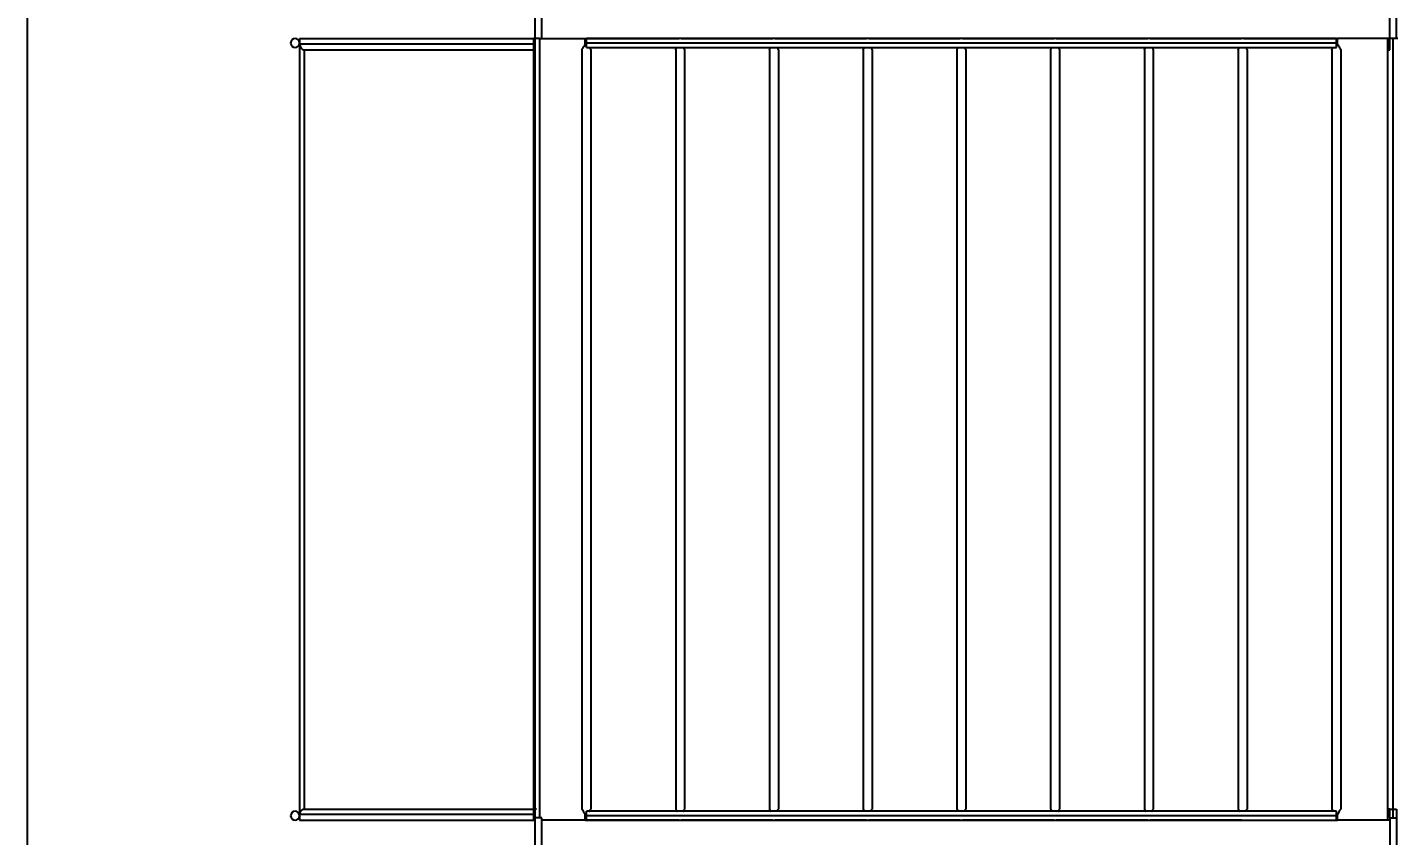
# Model space of a CAD drawing. Header units: millimetres. Extents: x -507 to 594, y -6 to 528.
# Drawn here: x 176.3 to 299, y 270.2 to 342.6 of the extents above; entities that cross this region are included whole.
import ezdxf

# ---------------------------------------------------------------- set-up
doc = ezdxf.new("R2010")
doc.units = ezdxf.units.MM
doc.layers.add('FORMAT', color=7, linetype='Continuous')
doc.styles.add('SLDTEXTSTYLE2', font='TXT', dxfattribs={"width": 0.75})
doc.dimstyles.new('SLDDIMSTYLE0', dxfattribs={"dimtxt": 3.5, "dimasz": 3.302, "dimexe": 0, "dimexo": 0.0625, "dimgap": 0.875, "dimtad": 1, "dimdec": 0, "dimlfac": 10, "dimrnd": 1e-09, "dimzin": 12, "dimdsep": 46, "dimtxsty": 'SLDTEXTSTYLE2', "dimsah": 1, "dimcen": 0.09, "dimadec": 0, "dimazin": 3, "dimtfac": 1, "dimtdec": 0, "dimtofl": 0, "dimtmove": 0, "dimatfit": 3, "dimfxl": 0, "dimfrac": 2, "dimtolj": 1, "dimtzin": 12, "dimarcsym": 0})

# ---------------------------------------------------------------- blocks, each defined once
blk = doc.blocks.new('_D')
at = {"layer": 'FORMAT'}
for p, q in [((176.29, 220.04), (176.29, 383.56)), ((327.19, 254.21), (327.19, 383.56)), ((176.29, 382.56), (327.19, 382.56))]:
    blk.add_line(p, q, dxfattribs=at)
for points in [[(176.29, 382.56), (179.59, 382.05), (179.59, 383.07)], [(327.19, 382.56), (323.89, 383.07), (323.89, 382.05)]]:
    blk.add_solid(points, dxfattribs=at)
at = {"layer": 'FORMAT', "char_height": 3.5, "attachment_point": 1, "style": 'SLDTEXTSTYLE2'}
for s, insert in [('1519', (246.57, 392.63)), ('hors tout avec filtre / overall with filter', (209.66, 387.07))]:
    blk.add_mtext(s, dxfattribs=dict(at, insert=insert))

msp = doc.modelspace()

# ---------------------------------------------------------------- linework, layer by layer
at = {"color": 7, "linetype": 'Continuous', "lineweight": 25}
for p, q in [((221.7802, 341.5617), (221.7802, 346.3117)), ((222.3802, 341.5617), (222.3802, 346.3117)), ((298.3802, 340.5617), (298.3802, 346.3117)), ((298.9802, 341.5617), (298.9802, 346.3117)), ((200.6802, 341.5617), (200.6802, 271.5617)), ((200.6802, 341.5617), (200.6929, 341.5617)), ((200.6929, 341.0617), (200.6929, 341.5617)), ((200.6929, 341.5617), (221.6802, 341.5617)), ((221.6802, 271.5617), (221.6802, 341.5617)), ((221.7802, 341.5617), (221.6802, 341.5617)), ((221.7802, 272.5617), (221.7802, 341.5617)), ((222.1802, 341.5617), (221.7802, 341.5617)), ((222.1802, 341.5617), (226.2802, 341.5617)), ((226.2802, 341.0617), (226.2802, 341.5617)), ((226.2802, 341.5617), (226.3802, 341.5617)), ((293.5802, 341.5617), (226.3802, 341.5617)), ((226.3802, 341.1617), (226.3802, 341.5617)), ((226.3802, 340.7617), (226.3802, 341.1617)), ((293.5802, 341.1617), (226.3802, 341.1617)), ((226.4802, 341.5617), (234.6802, 341.5617)), ((234.8802, 341.5617), (243.0802, 341.5617)), ((243.2802, 341.5617), (251.4802, 341.5617)), ((251.6802, 341.5617), (259.8802, 341.5617)), ((260.0802, 341.5617), (268.2802, 341.5617)), ((268.4802, 341.5617), (276.6802, 341.5617)), ((276.8802, 341.5617), (285.0802, 341.5617)), ((285.2802, 341.5617), (293.4802, 341.5617)), ((293.5802, 341.1617), (293.5802, 341.5617)), ((293.5802, 341.5617), (293.6802, 341.5617)), ((293.5802, 340.7617), (293.5802, 341.1617)), ((293.6802, 341.0617), (293.6802, 341.5617)), ((298.1802, 341.5617), (293.6802, 341.5617)), ((298.1802, 271.5617), (298.1802, 341.5617)), ((298.6802, 341.5617), (298.1802, 341.5617)), ((299.0802, 341.5617), (298.6802, 341.5617)), ((221.6802, 341.0617), (200.6929, 341.0617)), ((201.0802, 340.5617), (221.6802, 340.5617)), ((201.0802, 340.5617), (201.0802, 272.5617)), ((225.9802, 340.5617), (225.9802, 272.5617)), ((226.3802, 340.7617), (293.5802, 340.7617)), ((226.7802, 340.5617), (226.7802, 272.5617)), ((234.3802, 340.5617), (234.3802, 272.5617)), ((235.1802, 340.5617), (235.1802, 272.5617)), ((242.7802, 340.5617), (242.7802, 272.5617)), ((243.5802, 340.5617), (243.5802, 272.5617)), ((251.1802, 340.5617), (251.1802, 272.5617)), ((251.9802, 340.5617), (251.9802, 272.5617)), ((259.5802, 340.5617), (259.5802, 272.5617)), ((260.3802, 340.5617), (260.3802, 272.5617)), ((267.9802, 340.5617), (267.9802, 272.5617)), ((268.7802, 340.5617), (268.7802, 272.5617)), ((276.3802, 340.5617), (276.3802, 272.5617)), ((277.1802, 340.5617), (277.1802, 272.5617)), ((284.7802, 340.5617), (284.7802, 272.5617)), ((285.5802, 340.5617), (285.5802, 272.5617)), ((293.1802, 340.5617), (293.1802, 272.5617)), ((293.9802, 340.5617), (293.9802, 272.5617)), ((298.1802, 340.5617), (298.3802, 340.5617)), ((201.0802, 272.5617), (221.6802, 272.5617)), ((221.9156, 272.5617), (221.7802, 272.5617)), ((221.7802, 271.7617), (221.7802, 272.5617)), ((298.3802, 272.5617), (298.1802, 272.5617)), ((298.3802, 271.7617), (298.3802, 272.5617)), ((298.3802, 272.5617), (298.9802, 272.5617)), ((298.9802, 272.5617), (298.9802, 271.7617)), ((200.6802, 271.5617), (200.6929, 271.5617)), ((221.6802, 272.0617), (200.6929, 272.0617)), ((200.6929, 271.5617), (200.6929, 272.0617)), ((200.6929, 271.5617), (221.6802, 271.5617)), ((221.7802, 271.5617), (221.6802, 271.5617)), ((221.7802, 268.7617), (221.7802, 271.7617)), ((222.3802, 271.7617), (221.7802, 271.7617)), ((222.3802, 268.7617), (222.3802, 271.7617)), ((226.2802, 271.5617), (222.3802, 271.5617)), ((226.2802, 271.5617), (226.2802, 272.0617)), ((226.2802, 271.5617), (226.3802, 271.5617)), ((293.5802, 272.3617), (226.3802, 272.3617)), ((226.3802, 271.9617), (226.3802, 272.3617)), ((293.5802, 271.9617), (226.3802, 271.9617)), ((226.3802, 271.5617), (226.3802, 271.9617)), ((226.3802, 271.5617), (293.5802, 271.5617)), ((234.6802, 271.5617), (226.4802, 271.5617)), ((243.0802, 271.5617), (234.8802, 271.5617)), ((251.4802, 271.5617), (243.2802, 271.5617)), ((259.8802, 271.5617), (251.6802, 271.5617)), ((268.2802, 271.5617), (260.0802, 271.5617)), ((276.6802, 271.5617), (268.4802, 271.5617)), ((285.0802, 271.5617), (276.8802, 271.5617)), ((293.5802, 271.9617), (293.5802, 272.3617)), ((293.5802, 271.5617), (293.5802, 271.9617)), ((293.5802, 271.5617), (293.6802, 271.5617)), ((293.6802, 271.5617), (293.6802, 272.0617)), ((298.1802, 271.5617), (293.6802, 271.5617)), ((298.3802, 271.5617), (298.1802, 271.5617)), ((298.3802, 271.7617), (298.3802, 268.7617)), ((298.3802, 271.7617), (298.9802, 271.7617)), ((298.9802, 271.7617), (298.9802, 268.7617))]:
    msp.add_line(p, q, dxfattribs=at)
at = {"color": 8, "linetype": 'Continuous', "lineweight": 25}
for p, q in [((222.1802, 341.5617), (222.1802, 271.7617)), ((298.6802, 271.7617), (298.6802, 341.5617))]:
    msp.add_line(p, q, dxfattribs=at)
at = {"color": 7, "linetype": 'Continuous', "lineweight": 25}
for centre, start, end in [((200.2802, 341.1617), 0, 180), ((200.2802, 341.1617), 180, 0), ((200.2802, 271.9617), 0, 180), ((200.2802, 271.9617), 180, 0)]:
    msp.add_arc(centre, 0.4, start, end, dxfattribs=at)
for points, knots in [([(200.6929, 341.0617), (200.7051, 341.0024), (200.7281, 340.89), (200.7909, 340.7594), (200.8563, 340.6723), (200.917, 340.6162), (200.9908, 340.5713), (201.0515, 340.5648), (201.0802, 340.5617)], [0, 0, 0, 0, 0.2798083, 0.52964097, 0.65088187, 0.75907368, 0.88597328, 1, 1, 1, 1]), ([(225.9802, 340.5617), (225.982, 340.5646), (225.9847, 340.5691), (226, 340.5947), (226.0184, 340.6253), (226.0467, 340.6725), (226.0988, 340.7593), (226.1772, 340.89), (226.2446, 341.0024), (226.2802, 341.0617)], [0, 0, 0, 0, 0.11394786, 0.17503011, 0.24123746, 0.34930555, 0.47057629, 0.72030648, 1, 1, 1, 1]), ([(226.6602, 340.7617), (226.6653, 340.7533), (226.6849, 340.7207), (226.7137, 340.6727), (226.7476, 340.6161), (226.7745, 340.5713), (226.7784, 340.5648), (226.7802, 340.5617)], [0, 0, 0, 0, 0.08184124, 0.31850811, 0.52970264, 0.77741549, 1, 1, 1, 1]), ([(234.3802, 340.5617), (234.382, 340.5646), (234.3847, 340.5691), (234.4, 340.5947), (234.4183, 340.6253), (234.4469, 340.6728), (234.4756, 340.7206), (234.4952, 340.7533), (234.5002, 340.7617)], [0, 0, 0, 0, 0.22234373, 0.34153207, 0.47072088, 0.68159158, 0.91822426, 1, 1, 1, 1]), ([(235.0602, 340.7617), (235.0653, 340.7533), (235.0849, 340.7207), (235.1137, 340.6727), (235.1476, 340.6161), (235.1745, 340.5713), (235.1784, 340.5648), (235.1802, 340.5617)], [0, 0, 0, 0, 0.08184124, 0.31850811, 0.52970264, 0.77741549, 1, 1, 1, 1]), ([(242.7802, 340.5617), (242.782, 340.5646), (242.7847, 340.5691), (242.8, 340.5947), (242.8183, 340.6253), (242.8469, 340.6728), (242.8756, 340.7206), (242.8952, 340.7533), (242.9002, 340.7617)], [0, 0, 0, 0, 0.22234373, 0.34153207, 0.47072088, 0.68159158, 0.91822426, 1, 1, 1, 1]), ([(243.4602, 340.7617), (243.4653, 340.7533), (243.4849, 340.7207), (243.5137, 340.6727), (243.5476, 340.6161), (243.5745, 340.5713), (243.5784, 340.5648), (243.5802, 340.5617)], [0, 0, 0, 0, 0.08184124, 0.31850811, 0.52970264, 0.77741549, 1, 1, 1, 1]), ([(251.1802, 340.5617), (251.182, 340.5646), (251.1847, 340.5691), (251.2, 340.5947), (251.2183, 340.6253), (251.2469, 340.6728), (251.2756, 340.7206), (251.2952, 340.7533), (251.3002, 340.7617)], [0, 0, 0, 0, 0.22234373, 0.34153207, 0.47072088, 0.68159158, 0.91822426, 1, 1, 1, 1]), ([(251.8602, 340.7617), (251.8653, 340.7533), (251.8849, 340.7207), (251.9137, 340.6727), (251.9476, 340.6161), (251.9745, 340.5713), (251.9784, 340.5648), (251.9802, 340.5617)], [0, 0, 0, 0, 0.08184124, 0.31850811, 0.52970264, 0.77741549, 1, 1, 1, 1]), ([(259.5802, 340.5617), (259.582, 340.5646), (259.5847, 340.5691), (259.6, 340.5947), (259.6183, 340.6253), (259.6469, 340.6728), (259.6756, 340.7206), (259.6952, 340.7533), (259.7002, 340.7617)], [0, 0, 0, 0, 0.22234373, 0.34153207, 0.47072088, 0.68159158, 0.91822426, 1, 1, 1, 1]), ([(260.2602, 340.7617), (260.2653, 340.7533), (260.2849, 340.7207), (260.3137, 340.6727), (260.3476, 340.6161), (260.3745, 340.5713), (260.3784, 340.5648), (260.3802, 340.5617)], [0, 0, 0, 0, 0.08184124, 0.31850811, 0.52970264, 0.77741549, 1, 1, 1, 1]), ([(267.9802, 340.5617), (267.982, 340.5646), (267.9847, 340.5691), (268, 340.5947), (268.0183, 340.6253), (268.0469, 340.6728), (268.0756, 340.7206), (268.0952, 340.7533), (268.1002, 340.7617)], [0, 0, 0, 0, 0.22234373, 0.34153207, 0.47072088, 0.68159158, 0.91822426, 1, 1, 1, 1]), ([(268.6602, 340.7617), (268.6653, 340.7533), (268.6849, 340.7207), (268.7137, 340.6727), (268.7476, 340.6161), (268.7745, 340.5713), (268.7784, 340.5648), (268.7802, 340.5617)], [0, 0, 0, 0, 0.08184124, 0.31850811, 0.52970264, 0.77741549, 1, 1, 1, 1]), ([(276.3802, 340.5617), (276.382, 340.5646), (276.3847, 340.5691), (276.4, 340.5947), (276.4183, 340.6253), (276.4469, 340.6728), (276.4756, 340.7206), (276.4952, 340.7533), (276.5002, 340.7617)], [0, 0, 0, 0, 0.22234373, 0.34153207, 0.47072088, 0.68159158, 0.91822426, 1, 1, 1, 1]), ([(277.0602, 340.7617), (277.0653, 340.7533), (277.0849, 340.7207), (277.1137, 340.6727), (277.1476, 340.6161), (277.1745, 340.5713), (277.1784, 340.5648), (277.1802, 340.5617)], [0, 0, 0, 0, 0.08184124, 0.31850811, 0.52970264, 0.77741549, 1, 1, 1, 1]), ([(284.7802, 340.5617), (284.782, 340.5646), (284.7847, 340.5691), (284.8, 340.5947), (284.8183, 340.6253), (284.8469, 340.6728), (284.8756, 340.7206), (284.8952, 340.7533), (284.9002, 340.7617)], [0, 0, 0, 0, 0.222343728, 0.341532073, 0.470720877, 0.681591576, 0.918224265, 1, 1, 1, 1]), ([(285.4602, 340.7617), (285.4653, 340.7533), (285.4849, 340.7207), (285.5137, 340.6727), (285.5476, 340.6161), (285.5745, 340.5713), (285.5784, 340.5648), (285.5802, 340.5617)], [0, 0, 0, 0, 0.08184124, 0.31850811, 0.52970264, 0.77741549, 1, 1, 1, 1]), ([(293.1802, 340.5617), (293.182, 340.5646), (293.1847, 340.5691), (293.2, 340.5947), (293.2183, 340.6253), (293.2469, 340.6728), (293.2756, 340.7206), (293.2952, 340.7533), (293.3002, 340.7617)], [0, 0, 0, 0, 0.222343728, 0.341532073, 0.470720877, 0.681591576, 0.918224265, 1, 1, 1, 1]), ([(293.6802, 341.0617), (293.7158, 341.0024), (293.7833, 340.89), (293.8616, 340.7594), (293.9138, 340.6723), (293.9475, 340.6162), (293.9745, 340.5713), (293.9784, 340.5648), (293.9802, 340.5617)], [0, 0, 0, 0, 0.2798083, 0.52964097, 0.65088187, 0.75907368, 0.88597328, 1, 1, 1, 1]), ([(200.6929, 272.0617), (200.7051, 272.1211), (200.7281, 272.2334), (200.791, 272.3645), (200.8567, 272.4514), (200.9175, 272.5077), (200.9911, 272.5519), (201.0517, 272.5586), (201.0802, 272.5617)], [0, 0, 0, 0, 0.27984187, 0.5297045, 0.65291727, 0.75915228, 0.8868169, 1, 1, 1, 1]), ([(225.9802, 272.5617), (225.982, 272.5587), (225.9847, 272.5541), (225.9999, 272.5288), (226.0182, 272.4985), (226.0465, 272.4512), (226.0985, 272.3646), (226.1772, 272.2334), (226.2446, 272.1211), (226.2802, 272.0617)], [0, 0, 0, 0, 0.11312781, 0.17469539, 0.24116944, 0.34733992, 0.47052001, 0.72027674, 1, 1, 1, 1]), ([(226.6602, 272.3617), (226.6653, 272.3701), (226.6851, 272.4032), (226.7138, 272.451), (226.7478, 272.5078), (226.7744, 272.5519), (226.7784, 272.5586), (226.7802, 272.5617)], [0, 0, 0, 0, 0.08186041, 0.3224039, 0.52980238, 0.77903703, 1, 1, 1, 1]), ([(234.3802, 272.5617), (234.382, 272.5587), (234.3847, 272.5541), (234.3999, 272.5288), (234.4182, 272.4985), (234.4467, 272.4509), (234.4753, 272.4032), (234.4952, 272.3701), (234.5002, 272.3617)], [0, 0, 0, 0, 0.220765924, 0.340913421, 0.470635752, 0.677824623, 0.9182073, 1, 1, 1, 1]), ([(235.0602, 272.3617), (235.0653, 272.3701), (235.0851, 272.4032), (235.1138, 272.451), (235.1478, 272.5078), (235.1744, 272.5519), (235.1784, 272.5586), (235.1802, 272.5617)], [0, 0, 0, 0, 0.08186041, 0.3224039, 0.52980238, 0.77903703, 1, 1, 1, 1]), ([(242.7802, 272.5617), (242.782, 272.5587), (242.7847, 272.5541), (242.7999, 272.5288), (242.8182, 272.4985), (242.8467, 272.4509), (242.8753, 272.4032), (242.8952, 272.3701), (242.9002, 272.3617)], [0, 0, 0, 0, 0.22076592, 0.34091342, 0.47063575, 0.67782462, 0.9182073, 1, 1, 1, 1]), ([(243.4602, 272.3617), (243.4653, 272.3701), (243.4851, 272.4032), (243.5138, 272.451), (243.5478, 272.5078), (243.5744, 272.5519), (243.5784, 272.5586), (243.5802, 272.5617)], [0, 0, 0, 0, 0.08186041, 0.3224039, 0.52980238, 0.77903703, 1, 1, 1, 1]), ([(251.1802, 272.5617), (251.182, 272.5587), (251.1847, 272.5541), (251.1999, 272.5288), (251.2182, 272.4985), (251.2467, 272.4509), (251.2753, 272.4032), (251.2952, 272.3701), (251.3002, 272.3617)], [0, 0, 0, 0, 0.22076592, 0.34091342, 0.47063575, 0.67782462, 0.9182073, 1, 1, 1, 1]), ([(251.8602, 272.3617), (251.8653, 272.3701), (251.8851, 272.4032), (251.9138, 272.451), (251.9478, 272.5078), (251.9744, 272.5519), (251.9784, 272.5586), (251.9802, 272.5617)], [0, 0, 0, 0, 0.08186041, 0.3224039, 0.52980238, 0.77903703, 1, 1, 1, 1]), ([(259.5802, 272.5617), (259.582, 272.5587), (259.5847, 272.5541), (259.5999, 272.5288), (259.6182, 272.4985), (259.6467, 272.4509), (259.6753, 272.4032), (259.6952, 272.3701), (259.7002, 272.3617)], [0, 0, 0, 0, 0.22076592, 0.34091342, 0.47063575, 0.67782462, 0.9182073, 1, 1, 1, 1]), ([(260.2602, 272.3617), (260.2653, 272.3701), (260.2851, 272.4032), (260.3138, 272.451), (260.3478, 272.5078), (260.3744, 272.5519), (260.3784, 272.5586), (260.3802, 272.5617)], [0, 0, 0, 0, 0.081860409, 0.322403902, 0.529802376, 0.779037033, 1, 1, 1, 1]), ([(267.9802, 272.5617), (267.982, 272.5587), (267.9847, 272.5541), (267.9999, 272.5288), (268.0182, 272.4985), (268.0467, 272.4509), (268.0753, 272.4032), (268.0952, 272.3701), (268.1002, 272.3617)], [0, 0, 0, 0, 0.220765924, 0.340913421, 0.470635752, 0.677824622, 0.9182073, 1, 1, 1, 1]), ([(268.6602, 272.3617), (268.6653, 272.3701), (268.6851, 272.4032), (268.7138, 272.451), (268.7478, 272.5078), (268.7744, 272.5519), (268.7784, 272.5586), (268.7802, 272.5617)], [0, 0, 0, 0, 0.08186041, 0.3224039, 0.52980238, 0.77903703, 1, 1, 1, 1]), ([(276.3802, 272.5617), (276.382, 272.5587), (276.3847, 272.5541), (276.3999, 272.5288), (276.4182, 272.4985), (276.4467, 272.4509), (276.4753, 272.4032), (276.4952, 272.3701), (276.5002, 272.3617)], [0, 0, 0, 0, 0.22076592, 0.34091342, 0.47063575, 0.67782462, 0.9182073, 1, 1, 1, 1]), ([(277.0602, 272.3617), (277.0653, 272.3701), (277.0851, 272.4032), (277.1138, 272.451), (277.1478, 272.5078), (277.1744, 272.5519), (277.1784, 272.5586), (277.1802, 272.5617)], [0, 0, 0, 0, 0.081860409, 0.322403902, 0.529802376, 0.779037033, 1, 1, 1, 1]), ([(284.7802, 272.5617), (284.782, 272.5587), (284.7847, 272.5541), (284.7999, 272.5288), (284.8182, 272.4985), (284.8467, 272.4509), (284.8753, 272.4032), (284.8952, 272.3701), (284.9002, 272.3617)], [0, 0, 0, 0, 0.22076592, 0.34091342, 0.47063575, 0.67782462, 0.9182073, 1, 1, 1, 1]), ([(285.4602, 272.3617), (285.4653, 272.3701), (285.4851, 272.4032), (285.5138, 272.451), (285.5478, 272.5078), (285.5744, 272.5519), (285.5784, 272.5586), (285.5802, 272.5617)], [0, 0, 0, 0, 0.08186041, 0.3224039, 0.52980238, 0.77903703, 1, 1, 1, 1]), ([(293.1802, 272.5617), (293.182, 272.5587), (293.1847, 272.5541), (293.1999, 272.5288), (293.2182, 272.4985), (293.2467, 272.4509), (293.2753, 272.4032), (293.2952, 272.3701), (293.3002, 272.3617)], [0, 0, 0, 0, 0.220765924, 0.340913421, 0.470635752, 0.677824622, 0.9182073, 1, 1, 1, 1]), ([(293.6802, 272.0617), (293.7158, 272.1211), (293.7833, 272.2334), (293.8619, 272.3645), (293.914, 272.4514), (293.9478, 272.5077), (293.9744, 272.5519), (293.9784, 272.5586), (293.9802, 272.5617)], [0, 0, 0, 0, 0.27984187, 0.5297045, 0.65291727, 0.75915228, 0.8868169, 1, 1, 1, 1])]:
    msp.add_open_spline(points, degree=3, knots=knots, dxfattribs=at)

# ---------------------------------------------------------------- dimensions: what is measured, and where the dimension line sits
at = {"layer": 'FORMAT'}
dim = msp.add_linear_dim(base=(327.1902, 382.5617), p1=(176.2902, 219.0407), p2=(327.1902, 253.2092), angle=0, text='1519\\Phors tout avec filtre / overall with filter', dimstyle='SLDDIMSTYLE0', dxfattribs=at)
dim.commit()
dim.dimension.update_dxf_attribs({"geometry": '_D', "text_midpoint": (251.7402, 382.5617), "dimtype": 160})

doc.saveas('drawing.dxf')
